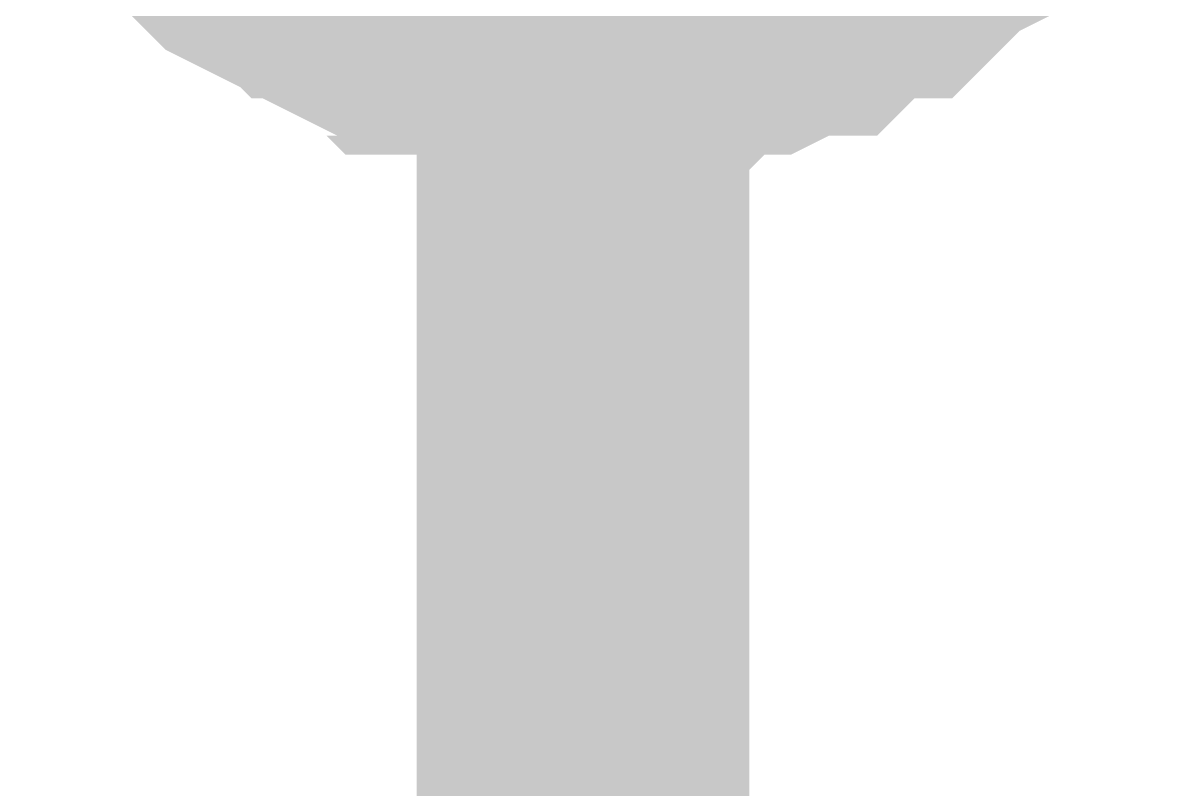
# Model space of a CAD drawing. Header units: inches. Extents: x 0 to 9.5, y -0.01 to 7.51.
# Drawn here: x 5.27994 to 5.32036, y 2.75213 to 2.77931 of the extents above; entities that cross this region are included whole.
import ezdxf

# ---------------------------------------------------------------- set-up
doc = ezdxf.new("R2010")
doc.units = ezdxf.units.IN
doc.header["$MEASUREMENT"] = 0
doc.layers.add('Sheet', color=255, linetype='Continuous')

msp = doc.modelspace()

# ---------------------------------------------------------------- linework, layer by layer
at = {"layer": 'Sheet'}
for points in [[(5.299818, 2.799849, 0.0118, 0.0118, 0), (5.299818, 2.599432, 0.0118, 0.0118, 0)], [(5.299818, 2.779874, 0.0118, 0.0118, 0), (5.299152, 2.779874, 0.0118, 0.0118, 0), (5.297821, 2.779874, 0.0118, 0.0118, 0), (5.297155, 2.779874, 0.0118, 0.0118, 0), (5.295824, 2.78054, 0.0118, 0.0118, 0), (5.295158, 2.78054, 0.0118, 0.0118, 0), (5.293827, 2.78054, 0.0118, 0.0118, 0), (5.293161, 2.781206, 0.0118, 0.0118, 0), (5.292496, 2.781206, 0.0118, 0.0118, 0), (5.291165, 2.781871, 0.0118, 0.0118, 0), (5.290499, 2.782537, 0.0118, 0.0118, 0), (5.289833, 2.782537, 0.0118, 0.0118, 0), (5.288502, 2.783203, 0.0118, 0.0118, 0), (5.287836, 2.783869, 0.0118, 0.0118, 0), (5.287171, 2.784535, 0.0118, 0.0118, 0), (5.286505, 2.785201, 0.0118, 0.0118, 0), (5.285839, 2.785866, 0.0118, 0.0118, 0)], [(5.299818, 2.779874, 0.0118, 0.0118, 0), (5.299152, 2.779874, 0.0118, 0.0118, 0), (5.297821, 2.779874, 0.0118, 0.0118, 0), (5.297155, 2.779874, 0.0118, 0.0118, 0), (5.295824, 2.78054, 0.0118, 0.0118, 0), (5.295158, 2.78054, 0.0118, 0.0118, 0), (5.293827, 2.78054, 0.0118, 0.0118, 0), (5.293161, 2.781206, 0.0118, 0.0118, 0), (5.292496, 2.781206, 0.0118, 0.0118, 0), (5.291165, 2.781871, 0.0118, 0.0118, 0), (5.290499, 2.782537, 0.0118, 0.0118, 0), (5.289833, 2.782537, 0.0118, 0.0118, 0), (5.288502, 2.783203, 0.0118, 0.0118, 0), (5.287836, 2.783869, 0.0118, 0.0118, 0), (5.287171, 2.784535, 0.0118, 0.0118, 0), (5.286505, 2.785201, 0.0118, 0.0118, 0), (5.285839, 2.785866, 0.0118, 0.0118, 0)], [(5.299818, 2.779874, 0.0118, 0.0118, 0), (5.299152, 2.779874, 0.0118, 0.0118, 0), (5.297821, 2.779874, 0.0118, 0.0118, 0), (5.297155, 2.779874, 0.0118, 0.0118, 0), (5.295824, 2.78054, 0.0118, 0.0118, 0), (5.295158, 2.78054, 0.0118, 0.0118, 0), (5.293827, 2.78054, 0.0118, 0.0118, 0), (5.293161, 2.781206, 0.0118, 0.0118, 0), (5.292496, 2.781206, 0.0118, 0.0118, 0), (5.291165, 2.781871, 0.0118, 0.0118, 0), (5.290499, 2.782537, 0.0118, 0.0118, 0), (5.289833, 2.782537, 0.0118, 0.0118, 0), (5.288502, 2.783203, 0.0118, 0.0118, 0), (5.287836, 2.783869, 0.0118, 0.0118, 0), (5.287171, 2.784535, 0.0118, 0.0118, 0), (5.286505, 2.785201, 0.0118, 0.0118, 0), (5.285839, 2.785866, 0.0118, 0.0118, 0)], [(5.299818, 2.779874, 0.0118, 0.0118, 0), (5.299152, 2.779874, 0.0118, 0.0118, 0), (5.297821, 2.779874, 0.0118, 0.0118, 0), (5.297155, 2.779874, 0.0118, 0.0118, 0), (5.295824, 2.78054, 0.0118, 0.0118, 0), (5.295158, 2.78054, 0.0118, 0.0118, 0), (5.293827, 2.78054, 0.0118, 0.0118, 0), (5.293161, 2.781206, 0.0118, 0.0118, 0), (5.292496, 2.781206, 0.0118, 0.0118, 0), (5.291165, 2.781871, 0.0118, 0.0118, 0), (5.290499, 2.782537, 0.0118, 0.0118, 0), (5.289833, 2.782537, 0.0118, 0.0118, 0), (5.288502, 2.783203, 0.0118, 0.0118, 0), (5.287836, 2.783869, 0.0118, 0.0118, 0), (5.287171, 2.784535, 0.0118, 0.0118, 0), (5.286505, 2.785201, 0.0118, 0.0118, 0), (5.285839, 2.785866, 0.0118, 0.0118, 0)], [(5.314462, 2.785866, 0.0118, 0.0118, 0), (5.313796, 2.785201, 0.0118, 0.0118, 0), (5.313131, 2.784535, 0.0118, 0.0118, 0), (5.311799, 2.783869, 0.0118, 0.0118, 0), (5.311134, 2.783203, 0.0118, 0.0118, 0), (5.310468, 2.782537, 0.0118, 0.0118, 0), (5.309802, 2.782537, 0.0118, 0.0118, 0), (5.308471, 2.781871, 0.0118, 0.0118, 0), (5.307805, 2.781206, 0.0118, 0.0118, 0), (5.30714, 2.781206, 0.0118, 0.0118, 0), (5.305809, 2.78054, 0.0118, 0.0118, 0), (5.305143, 2.78054, 0.0118, 0.0118, 0), (5.303812, 2.78054, 0.0118, 0.0118, 0), (5.303146, 2.779874, 0.0118, 0.0118, 0), (5.301815, 2.779874, 0.0118, 0.0118, 0), (5.301149, 2.779874, 0.0118, 0.0118, 0), (5.299818, 2.779874, 0.0118, 0.0118, 0)], [(5.314462, 2.785866, 0.0118, 0.0118, 0), (5.313796, 2.785201, 0.0118, 0.0118, 0), (5.313131, 2.784535, 0.0118, 0.0118, 0), (5.311799, 2.783869, 0.0118, 0.0118, 0), (5.311134, 2.783203, 0.0118, 0.0118, 0), (5.310468, 2.782537, 0.0118, 0.0118, 0), (5.309802, 2.782537, 0.0118, 0.0118, 0), (5.308471, 2.781871, 0.0118, 0.0118, 0), (5.307805, 2.781206, 0.0118, 0.0118, 0), (5.30714, 2.781206, 0.0118, 0.0118, 0), (5.305809, 2.78054, 0.0118, 0.0118, 0), (5.305143, 2.78054, 0.0118, 0.0118, 0), (5.303812, 2.78054, 0.0118, 0.0118, 0), (5.303146, 2.779874, 0.0118, 0.0118, 0), (5.301815, 2.779874, 0.0118, 0.0118, 0), (5.301149, 2.779874, 0.0118, 0.0118, 0), (5.299818, 2.779874, 0.0118, 0.0118, 0)], [(5.314462, 2.785866, 0.0118, 0.0118, 0), (5.313796, 2.785201, 0.0118, 0.0118, 0), (5.313131, 2.784535, 0.0118, 0.0118, 0), (5.311799, 2.783869, 0.0118, 0.0118, 0), (5.311134, 2.783203, 0.0118, 0.0118, 0), (5.310468, 2.782537, 0.0118, 0.0118, 0), (5.309802, 2.782537, 0.0118, 0.0118, 0), (5.308471, 2.781871, 0.0118, 0.0118, 0), (5.307805, 2.781206, 0.0118, 0.0118, 0), (5.30714, 2.781206, 0.0118, 0.0118, 0), (5.305809, 2.78054, 0.0118, 0.0118, 0), (5.305143, 2.78054, 0.0118, 0.0118, 0), (5.303812, 2.78054, 0.0118, 0.0118, 0), (5.303146, 2.779874, 0.0118, 0.0118, 0), (5.301815, 2.779874, 0.0118, 0.0118, 0), (5.301149, 2.779874, 0.0118, 0.0118, 0), (5.299818, 2.779874, 0.0118, 0.0118, 0)], [(5.314462, 2.785866, 0.0118, 0.0118, 0), (5.313796, 2.785201, 0.0118, 0.0118, 0), (5.313131, 2.784535, 0.0118, 0.0118, 0), (5.311799, 2.783869, 0.0118, 0.0118, 0), (5.311134, 2.783203, 0.0118, 0.0118, 0), (5.310468, 2.782537, 0.0118, 0.0118, 0), (5.309802, 2.782537, 0.0118, 0.0118, 0), (5.308471, 2.781871, 0.0118, 0.0118, 0), (5.307805, 2.781206, 0.0118, 0.0118, 0), (5.30714, 2.781206, 0.0118, 0.0118, 0), (5.305809, 2.78054, 0.0118, 0.0118, 0), (5.305143, 2.78054, 0.0118, 0.0118, 0), (5.303812, 2.78054, 0.0118, 0.0118, 0), (5.303146, 2.779874, 0.0118, 0.0118, 0), (5.301815, 2.779874, 0.0118, 0.0118, 0), (5.301149, 2.779874, 0.0118, 0.0118, 0), (5.299818, 2.779874, 0.0118, 0.0118, 0)], [(5.299818, 2.779874, 0.0039, 0.0039, 0), (5.299152, 2.779874, 0.0039, 0.0039, 0), (5.297821, 2.779874, 0.0039, 0.0039, 0), (5.297155, 2.779874, 0.0039, 0.0039, 0), (5.295824, 2.78054, 0.0039, 0.0039, 0), (5.295158, 2.78054, 0.0039, 0.0039, 0), (5.293827, 2.78054, 0.0039, 0.0039, 0), (5.293161, 2.781206, 0.0039, 0.0039, 0), (5.292496, 2.781206, 0.0039, 0.0039, 0), (5.291165, 2.781871, 0.0039, 0.0039, 0)], [(5.299818, 2.779874, 0.0039, 0.0039, 0), (5.299152, 2.779874, 0.0039, 0.0039, 0), (5.297821, 2.779874, 0.0039, 0.0039, 0), (5.297155, 2.779874, 0.0039, 0.0039, 0), (5.295824, 2.78054, 0.0039, 0.0039, 0), (5.295158, 2.78054, 0.0039, 0.0039, 0), (5.293827, 2.78054, 0.0039, 0.0039, 0), (5.293161, 2.781206, 0.0039, 0.0039, 0), (5.292496, 2.781206, 0.0039, 0.0039, 0), (5.291165, 2.781871, 0.0039, 0.0039, 0)], [(5.299818, 2.779874, 0.0039, 0.0039, 0), (5.299152, 2.779874, 0.0039, 0.0039, 0), (5.297821, 2.779874, 0.0039, 0.0039, 0), (5.297155, 2.779874, 0.0039, 0.0039, 0), (5.295824, 2.78054, 0.0039, 0.0039, 0), (5.295158, 2.78054, 0.0039, 0.0039, 0), (5.293827, 2.78054, 0.0039, 0.0039, 0), (5.293161, 2.781206, 0.0039, 0.0039, 0), (5.292496, 2.781206, 0.0039, 0.0039, 0), (5.291165, 2.781871, 0.0039, 0.0039, 0)], [(5.299818, 2.779874, 0.0039, 0.0039, 0), (5.299152, 2.779874, 0.0039, 0.0039, 0), (5.297821, 2.779874, 0.0039, 0.0039, 0), (5.297155, 2.779874, 0.0039, 0.0039, 0), (5.295824, 2.78054, 0.0039, 0.0039, 0), (5.295158, 2.78054, 0.0039, 0.0039, 0), (5.293827, 2.78054, 0.0039, 0.0039, 0), (5.293161, 2.781206, 0.0039, 0.0039, 0), (5.292496, 2.781206, 0.0039, 0.0039, 0), (5.291165, 2.781871, 0.0039, 0.0039, 0)], [(5.308471, 2.781871, 0.0039, 0.0039, 0), (5.307805, 2.781206, 0.0039, 0.0039, 0), (5.30714, 2.781206, 0.0039, 0.0039, 0), (5.305809, 2.78054, 0.0039, 0.0039, 0), (5.305143, 2.78054, 0.0039, 0.0039, 0), (5.303812, 2.78054, 0.0039, 0.0039, 0), (5.303146, 2.779874, 0.0039, 0.0039, 0), (5.301815, 2.779874, 0.0039, 0.0039, 0), (5.301149, 2.779874, 0.0039, 0.0039, 0), (5.299818, 2.779874, 0.0039, 0.0039, 0)], [(5.308471, 2.781871, 0.0039, 0.0039, 0), (5.307805, 2.781206, 0.0039, 0.0039, 0), (5.30714, 2.781206, 0.0039, 0.0039, 0), (5.305809, 2.78054, 0.0039, 0.0039, 0), (5.305143, 2.78054, 0.0039, 0.0039, 0), (5.303812, 2.78054, 0.0039, 0.0039, 0), (5.303146, 2.779874, 0.0039, 0.0039, 0), (5.301815, 2.779874, 0.0039, 0.0039, 0), (5.301149, 2.779874, 0.0039, 0.0039, 0), (5.299818, 2.779874, 0.0039, 0.0039, 0)], [(5.308471, 2.781871, 0.0039, 0.0039, 0), (5.307805, 2.781206, 0.0039, 0.0039, 0), (5.30714, 2.781206, 0.0039, 0.0039, 0), (5.305809, 2.78054, 0.0039, 0.0039, 0), (5.305143, 2.78054, 0.0039, 0.0039, 0), (5.303812, 2.78054, 0.0039, 0.0039, 0), (5.303146, 2.779874, 0.0039, 0.0039, 0), (5.301815, 2.779874, 0.0039, 0.0039, 0), (5.301149, 2.779874, 0.0039, 0.0039, 0), (5.299818, 2.779874, 0.0039, 0.0039, 0)], [(5.308471, 2.781871, 0.0039, 0.0039, 0), (5.307805, 2.781206, 0.0039, 0.0039, 0), (5.30714, 2.781206, 0.0039, 0.0039, 0), (5.305809, 2.78054, 0.0039, 0.0039, 0), (5.305143, 2.78054, 0.0039, 0.0039, 0), (5.303812, 2.78054, 0.0039, 0.0039, 0), (5.303146, 2.779874, 0.0039, 0.0039, 0), (5.301815, 2.779874, 0.0039, 0.0039, 0), (5.301149, 2.779874, 0.0039, 0.0039, 0), (5.299818, 2.779874, 0.0039, 0.0039, 0)]]:
    msp.add_lwpolyline(points, format="xyseb", dxfattribs=at)

doc.saveas('drawing.dxf')
